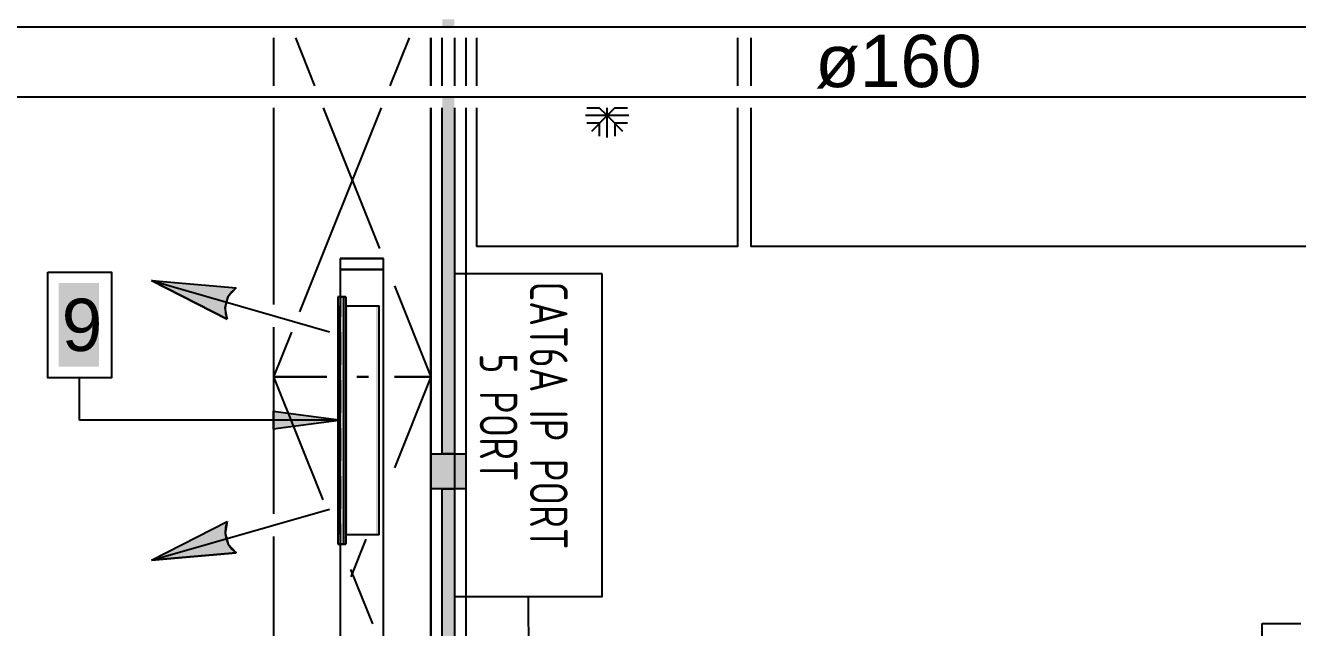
# Model space of a CAD drawing. Extents: x 25325 to 182345, y 3956 to 147305.
# Drawn here: x 91178.14 to 91180.438, y 73656.351 to 73657.438 of the extents above; entities that cross this region are included whole.
import ezdxf

# ---------------------------------------------------------------- set-up
doc = ezdxf.new("R2010")
doc.units = 0
doc.header["$MEASUREMENT"] = 0
doc.layers.add('CAT6A UNDERGROUND PORTS ROUTING', color=1, linetype='CONTINUOUS')
doc.styles.add('PDF Arial', font='arial.ttf')
doc.styles.add('Tabla_100', font='simplex.shx', dxfattribs={"width": 0.7, "height": 20})

# ---------------------------------------------------------------- blocks, each defined once
blk = doc.blocks.new('Sheet-Климатична и вентилационна система офис помещение етаж 4_1')
at = {"layer": 'CAT6A UNDERGROUND PORTS ROUTING', "true_color": 0xd8d8d8, "transparency": 33554687}
h = blk.add_hatch(color=254, dxfattribs=at)
h.paths.add_polyline_path([(10.8957, 19.3694), (10.9177, 19.3694), (10.9177, 20.0139), (10.8957, 20.0139), (10.8957, 19.3793)])
h.paths.add_polyline_path([(10.8957, 20.1399), (10.9177, 20.1399), (10.9177, 20.154), (10.8957, 20.154)])
at = {"layer": 'CAT6A UNDERGROUND PORTS ROUTING', "true_color": 0xffffff, "transparency": 33554687}
blk.add_hatch(color=7, dxfattribs=at).paths.add_polyline_path([(10.2027, 19.6776), (10.2756, 19.6776), (10.2756, 19.5265), (10.2027, 19.5265)])
at = {"layer": 'CAT6A UNDERGROUND PORTS ROUTING', "transparency": 33554687}
for color, points in [(256, [(10.5073, 19.6125), (10.5041, 19.6226), (10.5034, 19.6331), (10.5051, 19.6436), (10.5092, 19.6533), (10.5154, 19.6619), (10.5234, 19.6688), (10.3705, 19.6822)]), (256, [(10.7072, 19.2064), (10.7182, 19.2064), (10.7182, 19.6529), (10.7072, 19.6529), (10.7072, 19.2416)]), (256, [(10.7182, 19.2064), (10.7217, 19.2064), (10.7217, 19.6529), (10.7182, 19.6529), (10.7182, 19.2416)]), (7, [(10.7087, 19.4299), (10.5906, 19.4455), (10.5906, 19.4144)]), (256, [(10.3705, 19.1772), (10.5234, 19.1905), (10.5154, 19.1974), (10.5092, 19.206), (10.5051, 19.2158), (10.5034, 19.2262), (10.5041, 19.2368), (10.5073, 19.2469)])]:
    blk.add_hatch(color=color, dxfattribs=at).paths.add_polyline_path(points)
h = blk.add_hatch(color=256, dxfattribs=at)
h.paths.add_polyline_path([(10.7217, 19.223), (10.7249, 19.223), (10.7249, 19.6363), (10.7217, 19.6363), (10.7217, 19.2416)])
h.paths.add_polyline_path([(10.7762, 19.223), (10.782, 19.223), (10.782, 19.6363), (10.7762, 19.6363), (10.7762, 19.2416)])
at = {"layer": 'CAT6A UNDERGROUND PORTS ROUTING', "true_color": 0xd8d8d8, "transparency": 33554687}
for points in [[(10.8752, 19.3064), (10.9382, 19.3064), (10.9382, 19.3694), (10.8752, 19.3694)], [(10.9177, 18.6969), (10.9177, 19.3064), (10.8957, 19.3064), (10.8957, 18.6969)]]:
    blk.add_hatch(color=254, dxfattribs=at).paths.add_polyline_path(points)
at = {"layer": 'CAT6A UNDERGROUND PORTS ROUTING', "color": 5, "transparency": 33554687}
for points in [[(13.3574, 20.1399), (8.0596, 20.1399)], [(8.0596, 20.0139), (13.3574, 20.0139)]]:
    blk.add_lwpolyline(points, dxfattribs=at)
at = {"layer": 'CAT6A UNDERGROUND PORTS ROUTING', "color": 253, "true_color": 0x9c9c9c, "transparency": 33554687}
for points in [[(10.5918, 20.0336), (10.5918, 20.1202)], [(10.6305, 20.1202), (10.6651, 20.0336)], [(10.8018, 20.0336), (10.8365, 20.1202)], [(10.8752, 20.0336), (10.8752, 20.1202)], [(10.8752, 20.1202), (10.8752, 20.0336)], [(10.8957, 20.0336), (10.8957, 20.1202)], [(10.9177, 20.1202), (10.9177, 20.0336)], [(10.9382, 20.1202), (10.9382, 20.0336)], [(10.9575, 20.1202), (10.9575, 20.0336)], [(11.43, 20.0336), (11.43, 20.1202)], [(11.4536, 20.1202), (11.4536, 20.0336)], [(10.5918, 19.6392), (10.5918, 19.9942)], [(10.6387, 19.6257), (10.7861, 19.9942)], [(10.6809, 19.9942), (10.7825, 19.7401)], [(10.8752, 19.9942), (10.8752, 19.5084), (10.8096, 19.5084)], [(10.8752, 16.2959), (10.8752, 19.9942)], [(10.9382, 19.9942), (10.9382, 16.2959), (10.8752, 16.2959), (10.9382, 16.2959), (10.9382, 16.2329), (10.8752, 16.2329), (10.8752, 16.2959)], [(10.9177, 19.3694), (10.8957, 19.3694), (10.8957, 19.9942)], [(10.9177, 19.9942), (10.9177, 19.3694)], [(10.9575, 19.9942), (10.9575, 19.7446), (11.43, 19.7446), (11.43, 19.9942)], [(11.2331, 19.9801), (11.1544, 19.9801)], [(11.1569, 19.994), (11.1798, 19.994), (11.1798, 19.9942)], [(11.1659, 19.9522), (11.1937, 19.9801), (11.2216, 19.9522)], [(11.2079, 19.9942), (11.1937, 19.9801), (11.1796, 19.9942)], [(11.1937, 19.9407), (11.1937, 19.9942)], [(11.2077, 19.9942), (11.2077, 19.994), (11.2306, 19.994)], [(11.4536, 19.9942), (11.4536, 19.7446), (13.4007, 19.7446)], [(11.1798, 19.9432), (11.1798, 19.9661), (11.1569, 19.9661)], [(11.2306, 19.9661), (11.2077, 19.9661), (11.2077, 19.9432)], [(10.8096, 19.6725), (10.8752, 19.5084), (10.8096, 19.3443)], [(10.6875, 19.5084), (10.5918, 19.5084), (10.5918, 19.5982)], [(10.6805, 19.2865), (10.5918, 19.5084), (10.624, 19.589)], [(10.5918, 19.2611), (10.5918, 19.5084), (10.6875, 19.5084)], [(10.7623, 19.5084), (10.7414, 19.5084)], [(10.7414, 19.5084), (10.7623, 19.5084)], [(10.8752, 19.5084), (10.8752, 18.7998), (10.8096, 18.7998)], [(10.8096, 19.5084), (10.8752, 19.5084)], [(10.8752, 19.3694), (10.9382, 19.3694), (10.9382, 19.3064), (10.8752, 19.3064), (10.8752, 19.3694)], [(10.9177, 18.6969), (10.8957, 18.6969), (10.8957, 19.3064), (10.9177, 19.3064), (10.9177, 18.6969)], [(10.6915, 18.7998), (10.5918, 18.7998), (10.5918, 19.2201)], [(10.758, 19.2154), (10.7308, 19.1475)], [(10.7702, 19.0623), (10.7308, 19.1607)]]:
    blk.add_lwpolyline(points, dxfattribs=at)
at = {"layer": 'CAT6A UNDERGROUND PORTS ROUTING', "transparency": 33554687}
for points in [[(10.7111, 19.7219), (10.7111, 19.7022)], [(10.7505, 19.7219), (10.7403, 19.7219), (10.7308, 19.7219), (10.7227, 19.7219), (10.7164, 19.7219), (10.7125, 19.7219), (10.7111, 19.7219)], [(10.7111, 19.7219), (10.7125, 19.7219), (10.7164, 19.7219), (10.7227, 19.7219), (10.7308, 19.7219), (10.7403, 19.7219), (10.7505, 19.7219)], [(10.7111, 19.7022), (10.7111, 19.6529)], [(10.7111, 19.7022), (10.7125, 19.7022), (10.7164, 19.7022), (10.7227, 19.7022), (10.7308, 19.7022), (10.7403, 19.7022), (10.7505, 19.7022)], [(10.7505, 19.7022), (10.7403, 19.7022), (10.7308, 19.7022), (10.7227, 19.7022), (10.7164, 19.7022), (10.7125, 19.7022), (10.7111, 19.7022)], [(10.7505, 19.7219), (10.7607, 19.7219), (10.7702, 19.7219), (10.7784, 19.7219), (10.7846, 19.7219), (10.7885, 19.7219), (10.7899, 19.7219)], [(10.7899, 19.7219), (10.7885, 19.7219), (10.7846, 19.7219), (10.7784, 19.7219), (10.7702, 19.7219), (10.7607, 19.7219), (10.7505, 19.7219)], [(10.7505, 19.7022), (10.7607, 19.7022), (10.7702, 19.7022), (10.7784, 19.7022), (10.7846, 19.7022), (10.7885, 19.7022), (10.7899, 19.7022)], [(10.7899, 19.7022), (10.7885, 19.7022), (10.7846, 19.7022), (10.7784, 19.7022), (10.7702, 19.7022), (10.7607, 19.7022), (10.7505, 19.7022)], [(10.7899, 19.7022), (10.7899, 19.7219)], [(10.7899, 17.718), (10.7899, 19.7022)], [(10.7111, 19.6528), (10.7111, 19.6167)], [(10.7111, 19.5891), (10.7111, 19.5301)], [(10.7111, 19.5025), (10.7111, 19.4434)], [(10.7111, 19.4159), (10.7111, 19.3568)], [(10.7111, 19.3293), (10.7111, 19.2702)], [(10.7111, 19.2427), (10.7111, 19.2065)], [(10.7111, 19.2064), (10.7111, 17.718)]]:
    blk.add_lwpolyline(points, dxfattribs=at)
at = {"layer": 'CAT6A UNDERGROUND PORTS ROUTING', "color": 7, "transparency": 33554687}
for points in [[(10.183, 19.6973), (10.298, 19.6973), (10.298, 19.5067), (10.183, 19.5067), (10.183, 19.6973)], [(10.5073, 19.6125), (10.3705, 19.6822)], [(10.3705, 19.6822), (10.5234, 19.6688)], [(10.3705, 19.6822), (10.6921, 19.5899)], [(10.3705, 19.6822), (10.5073, 19.6125)], [(10.3705, 19.6822), (10.5234, 19.6688)], [(10.5234, 19.6688), (10.5154, 19.6619), (10.5092, 19.6533), (10.5051, 19.6436), (10.5034, 19.6331), (10.5041, 19.6226), (10.5073, 19.6125)], [(10.5073, 19.6125), (10.5034, 19.6331), (10.5092, 19.6533), (10.5234, 19.6688)], [(10.7072, 19.6529), (10.7072, 19.2064)], [(10.7111, 19.6529), (10.71, 19.6529), (10.7072, 19.6529)], [(10.7072, 19.6529), (10.71, 19.6529), (10.7182, 19.6529)], [(10.7217, 19.6529), (10.7138, 19.6529), (10.7111, 19.6529)], [(10.7116, 19.223), (10.7116, 19.6363)], [(10.7182, 19.6529), (10.7217, 19.6529)], [(10.7182, 19.2064), (10.7182, 19.6529)], [(10.7217, 19.6529), (10.7217, 19.2064)], [(10.7217, 19.6363), (10.7249, 19.6363)], [(10.7249, 19.6363), (10.7761, 19.6363)], [(10.7762, 19.6363), (10.782, 19.6363)], [(10.782, 19.223), (10.782, 19.6363)], [(10.2405, 19.4299), (10.2405, 19.5067)], [(10.7087, 19.4299), (10.2405, 19.4299)], [(10.7087, 19.4299), (10.5906, 19.4455), (10.5906, 19.4144), (10.7087, 19.4299)], [(10.3705, 19.1772), (10.6921, 19.2694)], [(10.3705, 19.1772), (10.5073, 19.2469)], [(10.3705, 19.1772), (10.5073, 19.2469)], [(10.5073, 19.2469), (10.5041, 19.2368), (10.5034, 19.2262), (10.5051, 19.2158), (10.5092, 19.206), (10.5154, 19.1974), (10.5234, 19.1905)], [(10.5073, 19.2469), (10.5034, 19.2262), (10.5092, 19.206), (10.5234, 19.1905)], [(10.7249, 19.223), (10.7217, 19.223)], [(10.7761, 19.223), (10.7249, 19.223)], [(10.782, 19.223), (10.7762, 19.223)], [(10.7182, 19.2064), (10.71, 19.2064), (10.7072, 19.2064)], [(10.7072, 19.2064), (10.71, 19.2064), (10.7111, 19.2064)], [(10.7111, 19.2064), (10.7138, 19.2064), (10.7217, 19.2064)], [(10.7217, 19.2064), (10.7182, 19.2064)], [(10.5234, 19.1905), (10.3705, 19.1772)], [(10.3705, 19.1772), (10.5234, 19.1905)], [(12.3771, 19.0631), (12.4475, 19.0631)], [(12.3771, 18.5388), (12.3771, 19.0631)]]:
    blk.add_lwpolyline(points, dxfattribs=at)
at = {"layer": 'CAT6A UNDERGROUND PORTS ROUTING', "color": 7, "char_height": 0.094445, "attachment_point": 7, "style": 'PDF Arial'}
for s, insert in [('\\W1.001034;ø160', (11.5696, 20.0289)), ('\\W1.000870;9', (10.2082, 19.5536))]:
    blk.add_mtext(s, dxfattribs=dict(at, insert=insert))

msp = doc.modelspace()

# ---------------------------------------------------------------- linework, layer by layer
at = {"layer": 'CAT6A UNDERGROUND PORTS ROUTING'}
msp.add_line((91179.0483, 73656.4068), (91179.0717, 73652.4268), dxfattribs=at)
msp.add_lwpolyline([(91179.1819, 73656.9898), (91178.9147, 73656.9898), (91178.9147, 73656.4068), (91179.1819, 73656.4068)], close=True, dxfattribs=at)

# ---------------------------------------------------------------- block references
msp.add_blockref('Sheet-Климатична и вентилационна система офис помещение етаж 4_1', (91167.997, 73637.2953), dxfattribs=at)

# ---------------------------------------------------------------- texts
at = {"layer": 'CAT6A UNDERGROUND PORTS ROUTING', "attachment_point": 1, "rotation": 270, "style": 'Tabla_100'}
for s, insert, char_height in [('CAT6A IP PORT', (91179.1193, 73656.9756), 0.068034), ('5 PORT', (91179.0286, 73656.8459), 0.06803)]:
    msp.add_mtext_dynamic_manual_height_columns(s, width=3.074449, gutter_width=0.3421, heights=[0], dxfattribs=dict(at, insert=insert, char_height=char_height))

doc.saveas('drawing.dxf')
